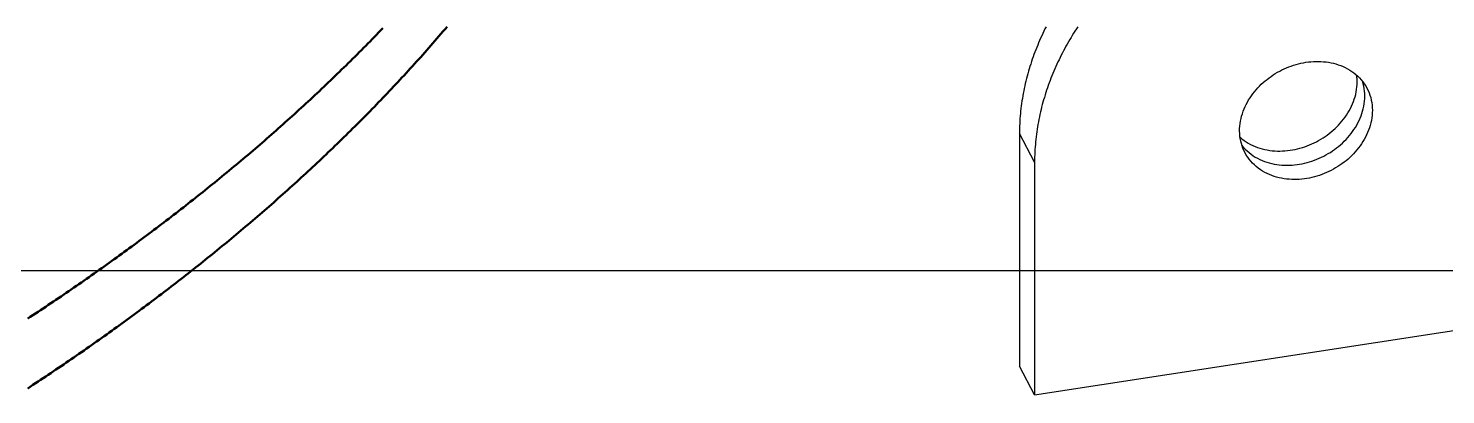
# Model space of a CAD drawing. Header units: millimetres. Extents: x 0 to 841, y 0 to 594.
# Drawn here: x 448.4 to 515.7, y 311.9 to 329.3 of the extents above; entities that cross this region are included whole.
import ezdxf

# ---------------------------------------------------------------- set-up
doc = ezdxf.new("R2010")
doc.units = ezdxf.units.MM
for name, color, linetype, lineweight in [('COTA', 7, 'CONTINUOUS', 25), ('FINA', 7, 'CONTINUOUS', 25), ('VIS', 7, 'CONTINUOUS', 50)]:
    doc.layers.add(name, color=color, linetype=linetype, lineweight=lineweight)

msp = doc.modelspace()

# ---------------------------------------------------------------- linework, layer by layer
at = {"layer": 'COTA'}
msp.add_line((335.5, 317.76), (569.498, 317.76), dxfattribs=at)
at = {"layer": 'FINA'}
for points in [[(448.344, 312.151), (448.467, 312.231), (448.59, 312.312), (448.712, 312.393), (448.834, 312.474), (448.957, 312.555), (449.079, 312.636), (449.201, 312.718), (449.323, 312.8), (449.445, 312.881), (449.567, 312.963), (449.688, 313.045), (449.81, 313.128), (449.931, 313.21), (450.053, 313.293), (450.174, 313.375), (450.295, 313.458), (450.416, 313.541), (450.537, 313.625), (450.658, 313.708), (450.779, 313.792), (450.899, 313.875), (451.02, 313.959), (451.14, 314.043), (451.261, 314.127), (451.381, 314.212), (451.501, 314.296), (451.621, 314.381), (451.741, 314.465), (451.86, 314.55), (451.98, 314.635), (452.099, 314.721), (452.219, 314.806), (452.338, 314.892), (452.457, 314.978), (452.576, 315.063), (452.695, 315.15), (452.814, 315.236), (452.933, 315.322), (453.051, 315.409), (453.17, 315.495), (453.288, 315.582), (453.406, 315.669), (453.524, 315.757), (453.642, 315.844), (453.76, 315.931), (453.878, 316.019), (453.995, 316.107), (454.113, 316.195), (454.23, 316.283), (454.347, 316.372), (454.464, 316.46), (454.581, 316.549), (454.698, 316.638), (454.815, 316.727), (454.932, 316.816), (455.048, 316.905), (455.164, 316.995), (455.281, 317.085), (455.397, 317.174), (455.513, 317.264), (455.629, 317.355), (455.744, 317.445), (455.86, 317.536), (455.975, 317.626), (456.09, 317.717), (456.206, 317.808), (456.321, 317.899), (456.436, 317.991), (456.55, 318.082), (456.665, 318.174), (456.779, 318.266), (456.894, 318.358), (457.008, 318.45), (457.122, 318.543), (457.236, 318.635), (457.35, 318.728), (457.463, 318.821), (457.577, 318.914), (457.69, 319.007), (457.803, 319.101), (457.917, 319.194), (458.03, 319.288), (458.142, 319.382), (458.255, 319.476), (458.367, 319.57), (458.48, 319.665), (458.592, 319.76), (458.704, 319.854), (458.816, 319.949), (458.928, 320.045), (459.039, 320.14), (459.151, 320.235), (459.262, 320.331), (459.373, 320.427), (459.484, 320.523), (459.595, 320.619), (459.706, 320.716), (459.816, 320.812), (459.927, 320.909), (460.037, 321.006), (460.147, 321.103), (460.257, 321.201), (460.367, 321.298), (460.476, 321.396), (460.586, 321.494), (460.695, 321.592), (460.804, 321.69), (460.913, 321.788), (461.022, 321.887), (461.13, 321.985), (461.239, 322.084), (461.347, 322.184), (461.455, 322.283), (461.563, 322.382), (461.671, 322.482), (461.779, 322.582), (461.886, 322.682), (461.993, 322.782), (462.101, 322.882), (462.208, 322.983), (462.314, 323.084), (462.421, 323.185), (462.527, 323.286), (462.634, 323.387), (462.74, 323.489), (462.845, 323.59), (462.951, 323.692), (463.057, 323.794), (463.162, 323.896), (463.267, 323.999), (463.372, 324.101), (463.477, 324.204), (463.582, 324.307), (463.686, 324.41), (463.79, 324.514), (463.894, 324.617), (463.998, 324.721), (464.102, 324.825), (464.206, 324.929), (464.309, 325.033), (464.412, 325.138), (464.515, 325.242), (464.618, 325.347), (464.72, 325.452), (464.823, 325.557), (464.925, 325.663), (465.027, 325.768), (465.129, 325.874), (465.23, 325.98), (465.331, 326.086), (465.433, 326.193), (465.534, 326.299), (465.634, 326.406), (465.735, 326.513), (465.835, 326.62), (465.936, 326.727), (466.035, 326.835), (466.135, 326.943), (466.235, 327.051), (466.334, 327.159), (466.433, 327.267), (466.532, 327.375), (466.631, 327.484), (466.729, 327.593), (466.828, 327.702), (466.926, 327.811), (467.024, 327.921), (467.121, 328.03), (467.219, 328.14), (467.316, 328.25), (467.413, 328.36), (467.51, 328.471), (467.606, 328.581), (467.702, 328.692), (467.798, 328.803), (467.894, 328.914), (467.99, 329.026), (468.085, 329.137), (468.181, 329.249), (468.276, 329.361)], [(448.344, 315.473), (448.467, 315.553), (448.59, 315.634), (448.712, 315.715), (448.834, 315.796), (448.957, 315.877), (449.079, 315.958), (449.201, 316.04), (449.323, 316.122), (449.445, 316.203), (449.567, 316.285), (449.688, 316.367), (449.81, 316.45), (449.931, 316.532), (450.053, 316.615), (450.174, 316.698), (450.295, 316.78), (450.416, 316.863), (450.537, 316.947), (450.658, 317.03), (450.779, 317.114), (450.899, 317.197), (451.02, 317.281), (451.14, 317.365), (451.261, 317.449), (451.381, 317.534), (451.501, 317.618), (451.621, 317.703), (451.741, 317.787), (451.86, 317.872), (451.98, 317.958), (452.099, 318.043), (452.219, 318.128), (452.338, 318.214), (452.457, 318.3), (452.576, 318.385), (452.695, 318.472), (452.814, 318.558), (452.933, 318.644), (453.051, 318.731), (453.17, 318.817), (453.288, 318.904), (453.406, 318.991), (453.524, 319.079), (453.642, 319.166), (453.76, 319.254), (453.878, 319.341), (453.995, 319.429), (454.113, 319.517), (454.23, 319.605), (454.347, 319.694), (454.464, 319.782), (454.581, 319.871), (454.698, 319.96), (454.815, 320.049), (454.932, 320.138), (455.048, 320.227), (455.164, 320.317), (455.281, 320.407), (455.397, 320.496), (455.513, 320.586), (455.629, 320.677), (455.744, 320.767), (455.86, 320.858), (455.975, 320.948), (456.09, 321.039), (456.206, 321.13), (456.321, 321.221), (456.436, 321.313), (456.55, 321.404), (456.665, 321.496), (456.779, 321.588), (456.894, 321.68), (457.008, 321.772), (457.122, 321.865), (457.236, 321.957), (457.35, 322.05), (457.463, 322.143), (457.577, 322.236), (457.69, 322.329), (457.803, 322.423), (457.917, 322.516), (458.03, 322.61), (458.142, 322.704), (458.255, 322.798), (458.367, 322.892), (458.48, 322.987), (458.592, 323.082), (458.704, 323.176), (458.816, 323.271), (458.928, 323.367), (459.039, 323.462), (459.151, 323.558), (459.262, 323.653), (459.373, 323.749), (459.484, 323.845), (459.595, 323.941), (459.706, 324.038), (459.816, 324.134), (459.927, 324.231), (460.037, 324.328), (460.147, 324.425), (460.257, 324.523), (460.367, 324.62), (460.476, 324.718), (460.586, 324.816), (460.695, 324.914), (460.804, 325.012), (460.913, 325.11), (461.022, 325.209), (461.13, 325.308), (461.239, 325.406), (461.347, 325.506), (461.455, 325.605), (461.563, 325.704), (461.671, 325.804), (461.779, 325.904), (461.886, 326.004), (461.993, 326.104), (462.101, 326.204), (462.208, 326.305), (462.314, 326.406), (462.421, 326.507), (462.527, 326.608), (462.634, 326.709), (462.74, 326.811), (462.845, 326.912), (462.951, 327.014), (463.057, 327.116), (463.162, 327.218), (463.267, 327.321), (463.372, 327.423), (463.477, 327.526), (463.582, 327.629), (463.686, 327.732), (463.79, 327.836), (463.894, 327.939), (463.998, 328.043), (464.102, 328.147), (464.206, 328.251), (464.309, 328.355), (464.412, 328.46), (464.515, 328.564), (464.618, 328.669), (464.72, 328.774), (464.823, 328.879), (464.925, 328.985), (465.027, 329.09), (465.129, 329.196), (465.23, 329.302)], [(496.755, 329.365), (496.702, 329.258), (496.649, 329.15), (496.597, 329.041), (496.547, 328.932), (496.497, 328.822), (496.449, 328.712), (496.401, 328.602), (496.355, 328.491), (496.31, 328.38), (496.266, 328.268), (496.222, 328.156), (496.18, 328.043), (496.14, 327.93), (496.1, 327.817), (496.061, 327.703), (496.024, 327.588), (495.987, 327.474), (495.952, 327.359), (495.918, 327.244), (495.886, 327.128), (495.854, 327.012), (495.824, 326.896), (495.795, 326.779), (495.767, 326.662), (495.74, 326.545), (495.715, 326.427), (495.691, 326.309), (495.668, 326.191), (495.647, 326.073), (495.627, 325.955), (495.608, 325.836), (495.591, 325.717), (495.574, 325.598), (495.56, 325.478), (495.546, 325.359), (495.534, 325.239), (495.523, 325.12), (495.514, 325), (495.506, 324.88), (495.5, 324.76), (495.495, 324.64), (495.491, 324.52), (495.489, 324.399), (495.488, 324.279)], [(498.26, 329.361), (498.194, 329.261), (498.129, 329.159), (498.065, 329.058), (498.002, 328.955), (497.94, 328.852), (497.879, 328.749), (497.818, 328.645), (497.759, 328.54), (497.701, 328.435), (497.643, 328.33), (497.587, 328.224), (497.531, 328.117), (497.476, 328.01), (497.423, 327.902), (497.37, 327.794), (497.319, 327.686), (497.268, 327.577), (497.218, 327.467), (497.17, 327.357), (497.123, 327.247), (497.076, 327.136), (497.031, 327.024), (496.987, 326.913), (496.944, 326.8), (496.902, 326.688), (496.861, 326.575), (496.821, 326.461), (496.782, 326.347), (496.745, 326.233), (496.709, 326.119), (496.674, 326.004), (496.64, 325.888), (496.607, 325.773), (496.575, 325.657), (496.545, 325.54), (496.516, 325.424), (496.488, 325.307), (496.462, 325.189), (496.436, 325.072), (496.412, 324.954), (496.39, 324.836), (496.368, 324.718), (496.348, 324.599), (496.329, 324.481), (496.312, 324.362), (496.296, 324.243), (496.281, 324.123), (496.267, 324.004), (496.255, 323.884), (496.245, 323.764), (496.235, 323.645), (496.227, 323.525), (496.221, 323.405), (496.216, 323.284), (496.212, 323.164), (496.21, 323.044), (496.209, 322.924)], [(506.214, 323.361), (506.16, 323.469), (506.113, 323.579), (506.072, 323.692), (506.037, 323.807), (506.008, 323.923), (505.986, 324.041), (505.97, 324.16), (505.959, 324.279), (505.956, 324.399), (505.957, 324.519), (505.965, 324.639), (505.979, 324.758), (505.998, 324.877), (506.022, 324.994), (506.051, 325.111), (506.086, 325.226), (506.125, 325.339), (506.168, 325.451), (506.216, 325.561), (506.268, 325.669), (506.325, 325.775), (506.385, 325.879), (506.449, 325.981), (506.516, 326.08), (506.587, 326.177), (506.661, 326.271), (506.738, 326.363), (506.818, 326.453), (506.901, 326.54), (506.986, 326.624), (507.074, 326.705), (507.165, 326.784), (507.258, 326.86), (507.353, 326.933), (507.451, 327.003), (507.55, 327.07), (507.652, 327.134), (507.755, 327.195), (507.86, 327.253), (507.967, 327.308), (508.075, 327.359), (508.185, 327.408), (508.296, 327.453), (508.409, 327.494), (508.523, 327.533), (508.637, 327.567), (508.753, 327.599), (508.87, 327.626), (508.988, 327.65), (509.106, 327.671), (509.225, 327.687), (509.344, 327.7), (509.464, 327.708), (509.584, 327.713), (509.704, 327.713), (509.824, 327.709), (509.943, 327.701), (510.063, 327.688), (510.182, 327.671), (510.3, 327.65), (510.417, 327.623), (510.533, 327.592), (510.647, 327.557), (510.76, 327.516), (510.871, 327.47), (510.98, 327.42), (511.086, 327.364), (511.19, 327.304), (511.291, 327.239), (511.388, 327.168), (511.482, 327.093), (511.571, 327.013), (511.656, 326.929), (511.737, 326.84), (511.813, 326.747), (511.883, 326.65), (511.948, 326.549), (512.007, 326.444)], [(511.545, 326.742), (511.544, 326.795), (511.542, 326.847), (511.539, 326.9), (511.535, 326.952), (511.53, 327.004), (511.524, 327.057)], [(505.976, 324.104), (506.068, 324.027), (506.165, 323.954), (506.264, 323.886), (506.367, 323.823), (506.473, 323.765), (506.581, 323.712), (506.692, 323.664), (506.804, 323.621), (506.919, 323.583), (507.035, 323.55), (507.152, 323.522), (507.27, 323.498), (507.389, 323.479), (507.509, 323.465), (507.629, 323.455), (507.75, 323.449), (507.87, 323.448), (507.991, 323.451), (508.111, 323.458), (508.231, 323.469), (508.351, 323.484), (508.47, 323.503), (508.589, 323.526), (508.706, 323.552), (508.823, 323.583), (508.939, 323.616), (509.053, 323.654), (509.167, 323.694), (509.279, 323.739), (509.39, 323.786), (509.499, 323.837), (509.607, 323.891), (509.713, 323.948), (509.818, 324.009), (509.92, 324.072), (510.021, 324.139), (510.119, 324.208), (510.216, 324.281), (510.31, 324.356), (510.401, 324.434), (510.491, 324.515), (510.577, 324.599), (510.661, 324.686), (510.743, 324.775), (510.821, 324.867), (510.896, 324.961), (510.968, 325.058), (511.036, 325.157), (511.101, 325.259), (511.162, 325.363), (511.22, 325.469), (511.273, 325.577), (511.322, 325.687), (511.367, 325.799), (511.407, 325.913), (511.443, 326.028), (511.473, 326.145), (511.498, 326.263), (511.518, 326.382), (511.533, 326.501), (511.542, 326.622), (511.545, 326.742)], [(511.905, 326.065), (511.902, 326.183), (511.893, 326.302), (511.878, 326.42), (511.857, 326.537), (511.83, 326.653), (511.797, 326.767)], [(512.007, 326.444), (512.062, 326.335), (512.11, 326.223), (512.151, 326.108), (512.187, 325.991), (512.215, 325.872), (512.238, 325.752), (512.253, 325.631), (512.263, 325.509), (512.266, 325.387)], [(506.064, 323.716), (506.141, 323.623), (506.224, 323.534), (506.311, 323.45), (506.402, 323.371), (506.498, 323.296), (506.597, 323.227), (506.699, 323.162), (506.805, 323.102), (506.913, 323.048), (507.024, 322.998), (507.136, 322.954), (507.251, 322.915), (507.367, 322.88), (507.485, 322.85), (507.603, 322.826), (507.723, 322.805), (507.843, 322.79), (507.963, 322.779), (508.084, 322.772), (508.206, 322.77), (508.327, 322.772), (508.448, 322.779), (508.568, 322.789), (508.689, 322.803), (508.808, 322.822), (508.928, 322.844), (509.046, 322.87), (509.163, 322.899), (509.28, 322.933), (509.395, 322.97), (509.51, 323.01), (509.622, 323.054), (509.734, 323.101), (509.844, 323.152), (509.953, 323.206), (510.06, 323.263), (510.165, 323.323), (510.268, 323.386), (510.369, 323.453), (510.468, 323.522), (510.565, 323.595), (510.66, 323.67), (510.753, 323.749), (510.843, 323.83), (510.93, 323.914), (511.015, 324), (511.096, 324.09), (511.175, 324.182), (511.251, 324.276), (511.323, 324.374), (511.392, 324.473), (511.458, 324.575), (511.52, 324.679), (511.577, 324.786), (511.631, 324.894), (511.681, 325.005), (511.726, 325.117), (511.766, 325.231), (511.802, 325.347), (511.833, 325.464), (511.858, 325.583), (511.879, 325.702), (511.893, 325.823), (511.902, 325.943), (511.905, 326.065)], [(512.266, 325.387), (512.263, 325.265), (512.254, 325.144), (512.239, 325.024), (512.219, 324.904), (512.193, 324.785), (512.162, 324.668), (512.126, 324.552), (512.086, 324.437), (512.04, 324.325), (511.99, 324.214), (511.936, 324.105), (511.878, 323.998), (511.816, 323.894), (511.75, 323.792), (511.681, 323.692), (511.608, 323.595), (511.532, 323.5), (511.453, 323.408), (511.371, 323.318), (511.286, 323.231), (511.198, 323.147), (511.108, 323.066), (511.015, 322.988), (510.92, 322.912), (510.822, 322.84), (510.723, 322.77), (510.621, 322.704), (510.517, 322.641), (510.412, 322.581), (510.304, 322.524), (510.196, 322.47), (510.085, 322.419), (509.973, 322.372), (509.86, 322.329), (509.745, 322.288), (509.629, 322.252), (509.512, 322.219), (509.394, 322.189), (509.276, 322.164), (509.156, 322.142), (509.036, 322.124), (508.915, 322.11), (508.794, 322.1), (508.673, 322.094), (508.551, 322.093), (508.43, 322.095), (508.309, 322.102), (508.188, 322.114), (508.067, 322.13), (507.948, 322.151), (507.829, 322.177), (507.711, 322.207), (507.595, 322.242), (507.48, 322.283), (507.368, 322.328), (507.257, 322.378), (507.149, 322.434), (507.044, 322.494), (506.941, 322.56), (506.843, 322.63), (506.748, 322.706), (506.657, 322.786), (506.57, 322.872), (506.488, 322.961), (506.411, 323.056), (506.34, 323.154), (506.274, 323.256), (506.214, 323.361)], [(496.209, 322.924), (495.488, 324.279)], [(495.488, 324.279), (495.488, 313.206)], [(496.209, 322.924), (496.209, 311.85)], [(496.209, 311.85), (522.012, 315.808)], [(496.209, 311.85), (495.488, 313.206)]]:
    msp.add_lwpolyline(points, dxfattribs=at)
at = {"layer": 'VIS'}
for points in [[(448.344, 312.151), (448.467, 312.231), (448.59, 312.312), (448.712, 312.393), (448.834, 312.474), (448.957, 312.555), (449.079, 312.636), (449.201, 312.718), (449.323, 312.8), (449.445, 312.881), (449.567, 312.963), (449.688, 313.045), (449.81, 313.128), (449.931, 313.21), (450.053, 313.293), (450.174, 313.375), (450.295, 313.458), (450.416, 313.541), (450.537, 313.625), (450.658, 313.708), (450.779, 313.792), (450.899, 313.875), (451.02, 313.959), (451.14, 314.043), (451.261, 314.127), (451.381, 314.212), (451.501, 314.296), (451.621, 314.381), (451.741, 314.465), (451.86, 314.55), (451.98, 314.635), (452.099, 314.721), (452.219, 314.806), (452.338, 314.892), (452.457, 314.978), (452.576, 315.063), (452.695, 315.15), (452.814, 315.236), (452.933, 315.322), (453.051, 315.409), (453.17, 315.495), (453.288, 315.582), (453.406, 315.669), (453.524, 315.757), (453.642, 315.844), (453.76, 315.931), (453.878, 316.019), (453.995, 316.107), (454.113, 316.195), (454.23, 316.283), (454.347, 316.372), (454.464, 316.46), (454.581, 316.549), (454.698, 316.638), (454.815, 316.727), (454.932, 316.816), (455.048, 316.905), (455.164, 316.995), (455.281, 317.085), (455.397, 317.174), (455.513, 317.264), (455.629, 317.355), (455.744, 317.445), (455.86, 317.536), (455.975, 317.626), (456.09, 317.717), (456.206, 317.808), (456.321, 317.899), (456.436, 317.991), (456.55, 318.082), (456.665, 318.174), (456.779, 318.266), (456.894, 318.358), (457.008, 318.45), (457.122, 318.543), (457.236, 318.635), (457.35, 318.728), (457.463, 318.821), (457.577, 318.914), (457.69, 319.007), (457.803, 319.101), (457.917, 319.194), (458.03, 319.288), (458.142, 319.382), (458.255, 319.476), (458.367, 319.57), (458.48, 319.665), (458.592, 319.76), (458.704, 319.854), (458.816, 319.949), (458.928, 320.045), (459.039, 320.14), (459.151, 320.235), (459.262, 320.331), (459.373, 320.427), (459.484, 320.523), (459.595, 320.619), (459.706, 320.716), (459.816, 320.812), (459.927, 320.909), (460.037, 321.006), (460.147, 321.103), (460.257, 321.201), (460.367, 321.298), (460.476, 321.396), (460.586, 321.494), (460.695, 321.592), (460.804, 321.69), (460.913, 321.788), (461.022, 321.887), (461.13, 321.985), (461.239, 322.084), (461.347, 322.184), (461.455, 322.283), (461.563, 322.382), (461.671, 322.482), (461.779, 322.582), (461.886, 322.682), (461.993, 322.782), (462.101, 322.882), (462.208, 322.983), (462.314, 323.084), (462.421, 323.185), (462.527, 323.286), (462.634, 323.387), (462.74, 323.489), (462.845, 323.59), (462.951, 323.692), (463.057, 323.794), (463.162, 323.896), (463.267, 323.999), (463.372, 324.101), (463.477, 324.204), (463.582, 324.307), (463.686, 324.41), (463.79, 324.514), (463.894, 324.617), (463.998, 324.721), (464.102, 324.825), (464.206, 324.929), (464.309, 325.033), (464.412, 325.138), (464.515, 325.242), (464.618, 325.347), (464.72, 325.452), (464.823, 325.557), (464.925, 325.663), (465.027, 325.768), (465.129, 325.874), (465.23, 325.98), (465.331, 326.086), (465.433, 326.193), (465.534, 326.299), (465.634, 326.406), (465.735, 326.513), (465.835, 326.62), (465.936, 326.727), (466.035, 326.835), (466.135, 326.943), (466.235, 327.051), (466.334, 327.159), (466.433, 327.267), (466.532, 327.375), (466.631, 327.484), (466.729, 327.593), (466.828, 327.702), (466.926, 327.811), (467.024, 327.921), (467.121, 328.03), (467.219, 328.14), (467.316, 328.25), (467.413, 328.36), (467.51, 328.471), (467.606, 328.581), (467.702, 328.692), (467.798, 328.803), (467.894, 328.914), (467.99, 329.026), (468.085, 329.137), (468.181, 329.249), (468.276, 329.361)], [(448.344, 315.473), (448.467, 315.553), (448.59, 315.634), (448.712, 315.715), (448.834, 315.796), (448.957, 315.877), (449.079, 315.958), (449.201, 316.04), (449.323, 316.122), (449.445, 316.203), (449.567, 316.285), (449.688, 316.367), (449.81, 316.45), (449.931, 316.532), (450.053, 316.615), (450.174, 316.698), (450.295, 316.78), (450.416, 316.863), (450.537, 316.947), (450.658, 317.03), (450.779, 317.114), (450.899, 317.197), (451.02, 317.281), (451.14, 317.365), (451.261, 317.449), (451.381, 317.534), (451.501, 317.618), (451.621, 317.703), (451.741, 317.787), (451.86, 317.872), (451.98, 317.958), (452.099, 318.043), (452.219, 318.128), (452.338, 318.214), (452.457, 318.3), (452.576, 318.385), (452.695, 318.472), (452.814, 318.558), (452.933, 318.644), (453.051, 318.731), (453.17, 318.817), (453.288, 318.904), (453.406, 318.991), (453.524, 319.079), (453.642, 319.166), (453.76, 319.254), (453.878, 319.341), (453.995, 319.429), (454.113, 319.517), (454.23, 319.605), (454.347, 319.694), (454.464, 319.782), (454.581, 319.871), (454.698, 319.96), (454.815, 320.049), (454.932, 320.138), (455.048, 320.227), (455.164, 320.317), (455.281, 320.407), (455.397, 320.496), (455.513, 320.586), (455.629, 320.677), (455.744, 320.767), (455.86, 320.858), (455.975, 320.948), (456.09, 321.039), (456.206, 321.13), (456.321, 321.221), (456.436, 321.313), (456.55, 321.404), (456.665, 321.496), (456.779, 321.588), (456.894, 321.68), (457.008, 321.772), (457.122, 321.865), (457.236, 321.957), (457.35, 322.05), (457.463, 322.143), (457.577, 322.236), (457.69, 322.329), (457.803, 322.423), (457.917, 322.516), (458.03, 322.61), (458.142, 322.704), (458.255, 322.798), (458.367, 322.892), (458.48, 322.987), (458.592, 323.082), (458.704, 323.176), (458.816, 323.271), (458.928, 323.367), (459.039, 323.462), (459.151, 323.558), (459.262, 323.653), (459.373, 323.749), (459.484, 323.845), (459.595, 323.941), (459.706, 324.038), (459.816, 324.134), (459.927, 324.231), (460.037, 324.328), (460.147, 324.425), (460.257, 324.523), (460.367, 324.62), (460.476, 324.718), (460.586, 324.816), (460.695, 324.914), (460.804, 325.012), (460.913, 325.11), (461.022, 325.209), (461.13, 325.308), (461.239, 325.406), (461.347, 325.506), (461.455, 325.605), (461.563, 325.704), (461.671, 325.804), (461.779, 325.904), (461.886, 326.004), (461.993, 326.104), (462.101, 326.204), (462.208, 326.305), (462.314, 326.406), (462.421, 326.507), (462.527, 326.608), (462.634, 326.709), (462.74, 326.811), (462.845, 326.912), (462.951, 327.014), (463.057, 327.116), (463.162, 327.218), (463.267, 327.321), (463.372, 327.423), (463.477, 327.526), (463.582, 327.629), (463.686, 327.732), (463.79, 327.836), (463.894, 327.939), (463.998, 328.043), (464.102, 328.147), (464.206, 328.251), (464.309, 328.355), (464.412, 328.46), (464.515, 328.564), (464.618, 328.669), (464.72, 328.774), (464.823, 328.879), (464.925, 328.985), (465.027, 329.09), (465.129, 329.196), (465.23, 329.302)]]:
    msp.add_lwpolyline(points, dxfattribs=at)

doc.saveas('drawing.dxf')
